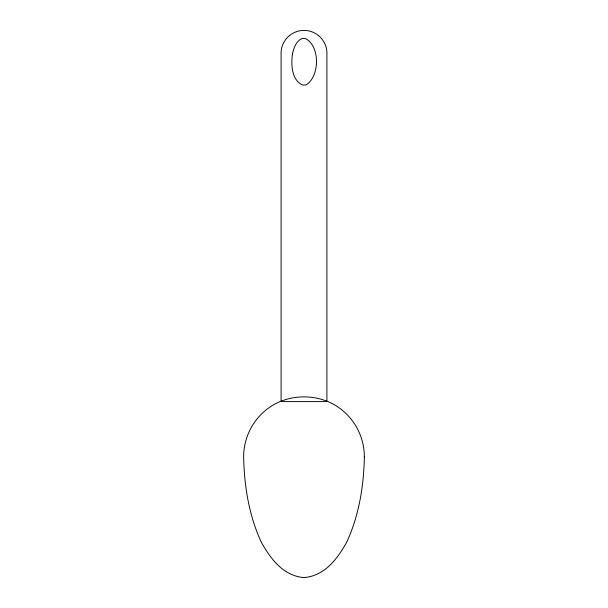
<?xml version="1.0" encoding="UTF-8"?>
<svg xmlns="http://www.w3.org/2000/svg" width="608" height="608" viewBox="0 0 608 608"><rect width="100%" height="100%" fill="white"/><g stroke="black" fill="none" stroke-linecap="round" stroke-linejoin="round"><path stroke-width="0.91" d="M364.359 456.889C363.759 486.157 359.047 515.508 346.682 542.245C337.235 559.079 324.756 575.784 304 577.6C283.244 575.784 270.765 559.079 261.318 542.245C248.953 515.508 244.241 486.157 243.641 456.889A60.359 60.359 0 0 1 273.82 404.616C292.402 394.303 315.598 394.303 334.18 404.616A60.359 60.359 0 0 1 364.359 456.889M292.463 53.876C291.042 64.577 291.407 80.37 303.027 85.158L306.219 84.839C319.93 76.205 320.294 45.418 304.973 38.319L301.781 38.638C295.952 41.367 293.77 48.04 292.463 53.876M326.899 401.599L281.101 401.599L281.101 54.826A22.944 22.944 0 0 1 304 30.4A22.944 22.944 0 0 1 326.899 54.826L326.899 401.599"/></g></svg>
